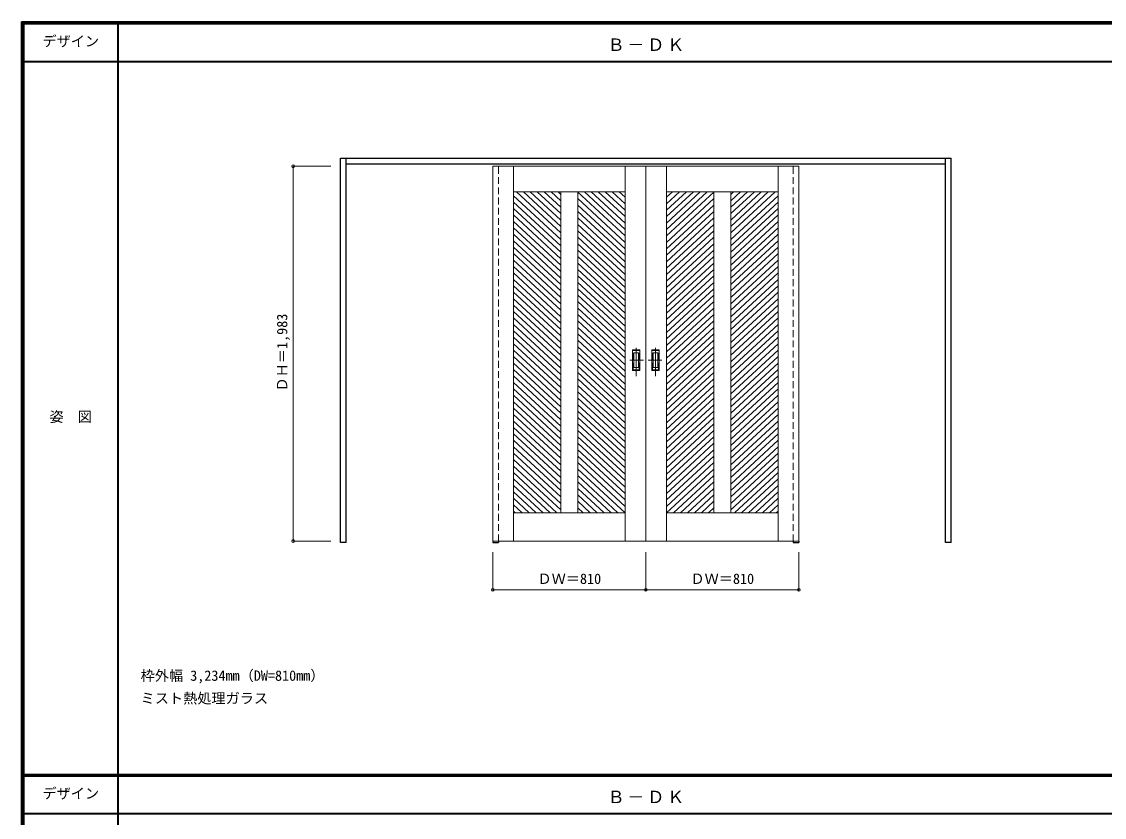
# Model space of a CAD drawing. Units: millimetres, scale not verified. Extents: x -6000 to 5700, y -4307 to 4175.
# Drawn here: x -6000 to -267, y -36 to 4175 of the extents above; entities that cross this region are included whole.
import ezdxf
from ezdxf.enums import TextEntityAlignment as Align

# ---------------------------------------------------------------- set-up
doc = ezdxf.new("R2010")
doc.units = ezdxf.units.MM
doc.header["$LTSCALE"] = 30
doc.header["$PDMODE"] = 32
doc.header["$PDSIZE"] = 15
doc.linetypes.add('CHAIN1', pattern=[8, 5, -1, 1, -1])
doc.linetypes.add('DASHED1', pattern=[1.8, 1.2, -0.6])
for name, color, linetype, lineweight in [('0-2_扉', 7, 'Continuous', 18), ('0-4_枠', 3, 'Continuous', 25), ('0-6_引手', 7, 'Continuous', 18), ('0-A_文字', 7, 'Continuous', 18), ('0-B_寸法', 7, 'Continuous', 9), ('0-C_ハッチ', 4, 'Continuous', 9), ('F-1_枠', 6, 'Continuous', 40), ('F-A_文字', 7, 'Continuous', 18)]:
    doc.layers.add(name, color=color, linetype=linetype, lineweight=lineweight)
doc.styles.add('ＭＳ ゴシック', font='')
doc.styles.get('ＭＳ ゴシック').set_extended_font_data('MS Gothic')

msp = doc.modelspace()

# ---------------------------------------------------------------- linework, layer by layer
at = {"layer": '0-2_扉', "color": 4, "linetype": 'DASHED1', "lineweight": 9}
for p, q in [((-3505, 1426), (-3505, 3423)), ((-3475, 1426), (-3475, 3423)), ((-1915, 1426), (-1915, 3423)), ((-1885, 1426), (-1885, 3423))]:
    msp.add_line(p, q, dxfattribs=at)
at = {"layer": '0-2_扉'}
for p, q in [((-2695, 3409.5), (-3505, 3409.5)), ((-3505, 1426.5), (-3505, 3409.5)), ((-3395, 3409.5), (-3395, 1426.5)), ((-2805, 3409.5), (-2805, 1426.5)), ((-2695, 3409.5), (-2695, 1426.5)), ((-2695, 3409.5), (-1885, 3409.5)), ((-2695, 3409.5), (-2695, 1426.5)), ((-2585, 3409.5), (-2585, 1426.5)), ((-1995, 3409.5), (-1995, 1426.5)), ((-1885, 1426.5), (-1885, 3409.5)), ((-2805, 3274.5), (-3395, 3274.5)), ((-3145, 3274.5), (-3145, 1576.5)), ((-3055, 3274.5), (-3055, 1576.5)), ((-2585, 3274.5), (-1995, 3274.5)), ((-2335, 3274.5), (-2335, 1576.5)), ((-2245, 3274.5), (-2245, 1576.5)), ((-2805, 1576.5), (-3395, 1576.5)), ((-2585, 1576.5), (-1995, 1576.5)), ((-2695, 1426.5), (-3505, 1426.5)), ((-2695, 1426.5), (-1885, 1426.5))]:
    msp.add_line(p, q, dxfattribs=at)
at = {"layer": '0-2_扉', "color": 3, "lineweight": 25}
for p, q in [((-3505, 1426.5), (-3505, 1418)), ((-3505, 1418), (-3475, 1418)), ((-3475, 1426.5), (-3475, 1418)), ((-1915, 1426.5), (-1915, 1418)), ((-1915, 1418), (-1885, 1418)), ((-1885, 1426.5), (-1885, 1418))]:
    msp.add_line(p, q, dxfattribs=at)
at = {"layer": '0-4_枠'}
for p, q in [((-4312, 1418), (-4312, 3453)), ((-4312, 3453), (-1078, 3453)), ((-4282, 1418), (-4282, 3453)), ((-1108, 1418), (-1108, 3453)), ((-1078, 1418), (-1078, 3453)), ((-4282, 3423), (-1108, 3423)), ((-4282, 1418), (-4312, 1418)), ((-1078, 1418), (-1108, 1418))]:
    msp.add_line(p, q, dxfattribs=at)
at = {"layer": '0-6_引手', "linetype": 'CHAIN1'}
for p, q in [((-2746, 2298.77), (-2746, 2469.62)), ((-2644, 2298.77), (-2644, 2469.62)), ((-2707.93, 2384), (-2780.44, 2384)), ((-2682.07, 2384), (-2609.56, 2384))]:
    msp.add_line(p, q, dxfattribs=at)
at = {"layer": '0-6_引手'}
for p, q in [((-2727, 2439), (-2765, 2439)), ((-2765, 2329), (-2765, 2439)), ((-2733.5, 2423), (-2758.5, 2423)), ((-2758.5, 2345), (-2758.5, 2423)), ((-2733.5, 2345), (-2733.5, 2423)), ((-2727, 2329), (-2727, 2439)), ((-2663, 2439), (-2625, 2439)), ((-2663, 2329), (-2663, 2439)), ((-2656.5, 2423), (-2631.5, 2423)), ((-2656.5, 2345), (-2656.5, 2423)), ((-2631.5, 2345), (-2631.5, 2423)), ((-2625, 2329), (-2625, 2439)), ((-2727, 2329), (-2765, 2329)), ((-2733.5, 2345), (-2758.5, 2345)), ((-2663, 2329), (-2625, 2329)), ((-2656.5, 2345), (-2631.5, 2345))]:
    msp.add_line(p, q, dxfattribs=at)
at = {"layer": '0-6_引手', "linetype": 'DASHED1'}
for p, q in [((-2762, 2333), (-2762, 2435)), ((-2628, 2333), (-2628, 2435)), ((-2730, 2333), (-2762, 2333)), ((-2660, 2333), (-2628, 2333))]:
    msp.add_line(p, q, dxfattribs=at)
for points in [[(-2730, 2333), (-2730, 2435), (-2762, 2435)], [(-2660, 2333), (-2660, 2435), (-2628, 2435)]]:
    msp.add_lwpolyline(points, dxfattribs=at)
at = {"layer": '0-B_寸法', "color": 4}
for p, q in [((-4562, 3409.5), (-4362, 3409.5)), ((-4562, 3409.5), (-4562, 1426.5)), ((-4562, 1426.5), (-4362, 1426.5)), ((-3505, 1168), (-3505, 1368)), ((-2695, 1168), (-2695, 1368)), ((-1885, 1168), (-1885, 1368)), ((-3505, 1168), (-1885, 1168))]:
    msp.add_line(p, q, dxfattribs=at)
at = {"layer": '0-B_寸法'}
for p in [(-4562, 3409.5), (-4562, 1426.5), (-3505, 1168), (-2695, 1168), (-1885, 1168)]:
    msp.add_point(p, dxfattribs=at)
at = {"layer": '0-C_ハッチ'}
for p, q in [((-3380.1, 3274.5), (-3145, 3056.82)), ((-3343.3, 3274.5), (-3145, 3090.89)), ((-3306.5, 3274.5), (-3145, 3124.96)), ((-3269.71, 3274.5), (-3145, 3159.03)), ((-3232.91, 3274.5), (-3145, 3193.1)), ((-3196.11, 3274.5), (-3145, 3227.17)), ((-3159.32, 3274.5), (-3145, 3261.25)), ((-3057.13, 3274.5), (-2805, 3041.05)), ((-3020.33, 3274.5), (-2805, 3075.12)), ((-2983.53, 3274.5), (-2805, 3109.19)), ((-2946.74, 3274.5), (-2805, 3143.26)), ((-2909.94, 3274.5), (-2805, 3177.33)), ((-2873.14, 3274.5), (-2805, 3211.4)), ((-2836.35, 3274.5), (-2805, 3245.47)), ((-2516.86, 3274.5), (-2585, 3211.4)), ((-2480.06, 3274.5), (-2585, 3177.33)), ((-2443.26, 3274.5), (-2585, 3143.26)), ((-2406.47, 3274.5), (-2585, 3109.19)), ((-2553.65, 3274.5), (-2585, 3245.47)), ((-2369.67, 3274.5), (-2585, 3075.12)), ((-2332.87, 3274.5), (-2585, 3041.05)), ((-2230.69, 3274.5), (-2245, 3261.25)), ((-2193.89, 3274.5), (-2245, 3227.17)), ((-2157.09, 3274.5), (-2245, 3193.1)), ((-2120.3, 3274.5), (-2245, 3159.03)), ((-2083.5, 3274.5), (-2245, 3124.96)), ((-2046.7, 3274.5), (-2245, 3090.89)), ((-2009.91, 3274.5), (-2245, 3056.82)), ((-3395, 3254.23), (-3145, 3022.75)), ((-3395, 3220.16), (-3145, 2988.68)), ((-3055, 3238.46), (-2805, 3006.98)), ((-2335, 3238.46), (-2585, 3006.98)), ((-1995, 3254.23), (-2245, 3022.75)), ((-1995, 3220.16), (-2245, 2988.68)), ((-3395, 3186.09), (-3145, 2954.61)), ((-3055, 3204.39), (-2805, 2972.91)), ((-3055, 3170.32), (-2805, 2938.84)), ((-2335, 3204.39), (-2585, 2972.91)), ((-2335, 3170.32), (-2585, 2938.84)), ((-1995, 3186.09), (-2245, 2954.61)), ((-3395, 3152.02), (-3145, 2920.54)), ((-3395, 3117.95), (-3145, 2886.46)), ((-3055, 3136.25), (-2805, 2904.76)), ((-3055, 3102.17), (-2805, 2870.69)), ((-2335, 3136.25), (-2585, 2904.76)), ((-2335, 3102.17), (-2585, 2870.69)), ((-1995, 3152.02), (-2245, 2920.54)), ((-1995, 3117.95), (-2245, 2886.46)), ((-3395, 3083.87), (-3145, 2852.39)), ((-3395, 3049.8), (-3145, 2818.32)), ((-3055, 3068.1), (-2805, 2836.62)), ((-2335, 3068.1), (-2585, 2836.62)), ((-1995, 3083.87), (-2245, 2852.39)), ((-1995, 3049.8), (-2245, 2818.32)), ((-3395, 3015.73), (-3145, 2784.25)), ((-3395, 2981.66), (-3145, 2750.18)), ((-3055, 3034.03), (-2805, 2802.55)), ((-3055, 2999.96), (-2805, 2768.48)), ((-2335, 3034.03), (-2585, 2802.55)), ((-2335, 2999.96), (-2585, 2768.48)), ((-1995, 3015.73), (-2245, 2784.25)), ((-1995, 2981.66), (-2245, 2750.18)), ((-3395, 2947.59), (-3145, 2716.11)), ((-3055, 2965.89), (-2805, 2734.41)), ((-3055, 2931.82), (-2805, 2700.34)), ((-2335, 2965.89), (-2585, 2734.41)), ((-2335, 2931.82), (-2585, 2700.34)), ((-1995, 2947.59), (-2245, 2716.11)), ((-3395, 2913.52), (-3145, 2682.04)), ((-3395, 2879.45), (-3145, 2647.97)), ((-3055, 2897.75), (-2805, 2666.27)), ((-2335, 2897.75), (-2585, 2666.27)), ((-1995, 2913.52), (-2245, 2682.04)), ((-1995, 2879.45), (-2245, 2647.97)), ((-3395, 2845.38), (-3145, 2613.9)), ((-3395, 2811.31), (-3145, 2579.82)), ((-3055, 2863.68), (-2805, 2632.2)), ((-3055, 2829.61), (-2805, 2598.12)), ((-2335, 2863.68), (-2585, 2632.2)), ((-2335, 2829.61), (-2585, 2598.12)), ((-1995, 2845.38), (-2245, 2613.9)), ((-1995, 2811.31), (-2245, 2579.82)), ((-3395, 2777.24), (-3145, 2545.75)), ((-3055, 2795.54), (-2805, 2564.05)), ((-3055, 2761.46), (-2805, 2529.98)), ((-2335, 2795.54), (-2585, 2564.05)), ((-2335, 2761.46), (-2585, 2529.98)), ((-1995, 2777.24), (-2245, 2545.75)), ((-3395, 2743.16), (-3145, 2511.68)), ((-3395, 2709.09), (-3145, 2477.61)), ((-3055, 2727.39), (-2805, 2495.91)), ((-2335, 2727.39), (-2585, 2495.91)), ((-1995, 2743.16), (-2245, 2511.68)), ((-1995, 2709.09), (-2245, 2477.61)), ((-3395, 2675.02), (-3145, 2443.54)), ((-3395, 2640.95), (-3145, 2409.47)), ((-3055, 2693.32), (-2805, 2461.84)), ((-3055, 2659.25), (-2805, 2427.77)), ((-2335, 2693.32), (-2585, 2461.84)), ((-2335, 2659.25), (-2585, 2427.77)), ((-1995, 2675.02), (-2245, 2443.54)), ((-1995, 2640.95), (-2245, 2409.47)), ((-3395, 2606.88), (-3145, 2375.4)), ((-3055, 2625.18), (-2805, 2393.7)), ((-3055, 2591.11), (-2805, 2359.63)), ((-2335, 2625.18), (-2585, 2393.7)), ((-2335, 2591.11), (-2585, 2359.63)), ((-1995, 2606.88), (-2245, 2375.4)), ((-3395, 2572.81), (-3145, 2341.33)), ((-3395, 2538.74), (-3145, 2307.26)), ((-3055, 2557.04), (-2805, 2325.56)), ((-3055, 2522.97), (-2805, 2291.49)), ((-2335, 2557.04), (-2585, 2325.56)), ((-2335, 2522.97), (-2585, 2291.49)), ((-1995, 2572.81), (-2245, 2341.33)), ((-1995, 2538.74), (-2245, 2307.26)), ((-3395, 2504.67), (-3145, 2273.19)), ((-3395, 2470.6), (-3145, 2239.11)), ((-3055, 2488.9), (-2805, 2257.41)), ((-2335, 2488.9), (-2585, 2257.41)), ((-1995, 2504.67), (-2245, 2273.19)), ((-1995, 2470.6), (-2245, 2239.11)), ((-3395, 2436.52), (-3145, 2205.04)), ((-3055, 2454.82), (-2805, 2223.34)), ((-3055, 2420.75), (-2805, 2189.27)), ((-2335, 2454.82), (-2585, 2223.34)), ((-2335, 2420.75), (-2585, 2189.27)), ((-1995, 2436.52), (-2245, 2205.04)), ((-3395, 2402.45), (-3145, 2170.97)), ((-3395, 2368.38), (-3145, 2136.9)), ((-3055, 2386.68), (-2805, 2155.2)), ((-3055, 2352.61), (-2805, 2121.13)), ((-2335, 2386.68), (-2585, 2155.2)), ((-2335, 2352.61), (-2585, 2121.13)), ((-1995, 2402.45), (-2245, 2170.97)), ((-1995, 2368.38), (-2245, 2136.9)), ((-3395, 2334.31), (-3145, 2102.83)), ((-3395, 2300.24), (-3145, 2068.76)), ((-3055, 2318.54), (-2805, 2087.06)), ((-2335, 2318.54), (-2585, 2087.06)), ((-1995, 2334.31), (-2245, 2102.83)), ((-1995, 2300.24), (-2245, 2068.76)), ((-3395, 2266.17), (-3145, 2034.69)), ((-3055, 2284.47), (-2805, 2052.99)), ((-3055, 2250.4), (-2805, 2018.92)), ((-2335, 2284.47), (-2585, 2052.99)), ((-2335, 2250.4), (-2585, 2018.92)), ((-1995, 2266.17), (-2245, 2034.69)), ((-3395, 2232.1), (-3145, 2000.62)), ((-3395, 2198.03), (-3145, 1966.55)), ((-3055, 2216.33), (-2805, 1984.85)), ((-3055, 2182.26), (-2805, 1950.77)), ((-2335, 2216.33), (-2585, 1984.85)), ((-2335, 2182.26), (-2585, 1950.77)), ((-1995, 2232.1), (-2245, 2000.62)), ((-1995, 2198.03), (-2245, 1966.55)), ((-3395, 2163.96), (-3145, 1932.47)), ((-3395, 2129.89), (-3145, 1898.4)), ((-3055, 2148.19), (-2805, 1916.7)), ((-2335, 2148.19), (-2585, 1916.7)), ((-1995, 2163.96), (-2245, 1932.47)), ((-1995, 2129.89), (-2245, 1898.4)), ((-3395, 2095.81), (-3145, 1864.33)), ((-3055, 2114.11), (-2805, 1882.63)), ((-3055, 2080.04), (-2805, 1848.56)), ((-2335, 2114.11), (-2585, 1882.63)), ((-2335, 2080.04), (-2585, 1848.56)), ((-1995, 2095.81), (-2245, 1864.33)), ((-3395, 2061.74), (-3145, 1830.26)), ((-3395, 2027.67), (-3145, 1796.19)), ((-3055, 2045.97), (-2805, 1814.49)), ((-3055, 2011.9), (-2805, 1780.42)), ((-2335, 2045.97), (-2585, 1814.49)), ((-2335, 2011.9), (-2585, 1780.42)), ((-1995, 2061.74), (-2245, 1830.26)), ((-1995, 2027.67), (-2245, 1796.19)), ((-3395, 1993.6), (-3145, 1762.12)), ((-3395, 1959.53), (-3145, 1728.05)), ((-3055, 1977.83), (-2805, 1746.35)), ((-2335, 1977.83), (-2585, 1746.35)), ((-1995, 1993.6), (-2245, 1762.12)), ((-1995, 1959.53), (-2245, 1728.05)), ((-3395, 1925.46), (-3145, 1693.98)), ((-3055, 1943.76), (-2805, 1712.28)), ((-3055, 1909.69), (-2805, 1678.21)), ((-2335, 1943.76), (-2585, 1712.28)), ((-2335, 1909.69), (-2585, 1678.21)), ((-1995, 1925.46), (-2245, 1693.98)), ((-3395, 1891.39), (-3145, 1659.91)), ((-3395, 1857.32), (-3145, 1625.84)), ((-3055, 1875.62), (-2805, 1644.14)), ((-3055, 1841.55), (-2805, 1610.06)), ((-2335, 1875.62), (-2585, 1644.14)), ((-2335, 1841.55), (-2585, 1610.06)), ((-1995, 1891.39), (-2245, 1659.91)), ((-1995, 1857.32), (-2245, 1625.84)), ((-3395, 1823.25), (-3145, 1591.76)), ((-3395, 1789.17), (-3165.31, 1576.5)), ((-3055, 1807.47), (-2805, 1575.99)), ((-2335, 1807.47), (-2585, 1575.99)), ((-1995, 1823.25), (-2245, 1591.76)), ((-1995, 1789.17), (-2224.69, 1576.5)), ((-3395, 1755.1), (-3202.11, 1576.5)), ((-3395, 1721.03), (-3238.91, 1576.5)), ((-3055, 1773.4), (-2842.34, 1576.5)), ((-3055, 1739.33), (-2879.14, 1576.5)), ((-2335, 1773.4), (-2547.66, 1576.5)), ((-2335, 1739.33), (-2510.86, 1576.5)), ((-1995, 1755.1), (-2187.89, 1576.5)), ((-1995, 1721.03), (-2151.1, 1576.5)), ((-3395, 1686.96), (-3275.7, 1576.5)), ((-3055, 1705.26), (-2915.94, 1576.5)), ((-3055, 1671.19), (-2952.73, 1576.5)), ((-2335, 1705.26), (-2474.06, 1576.5)), ((-2335, 1671.19), (-2437.27, 1576.5)), ((-1995, 1686.96), (-2114.3, 1576.5)), ((-3395, 1652.89), (-3312.5, 1576.5)), ((-3395, 1618.82), (-3349.3, 1576.5)), ((-3055, 1637.12), (-2989.53, 1576.5)), ((-2335, 1637.12), (-2400.47, 1576.5)), ((-1995, 1652.89), (-2077.5, 1576.5)), ((-1995, 1618.82), (-2040.7, 1576.5)), ((-3395, 1584.75), (-3386.09, 1576.5)), ((-3055, 1603.05), (-3026.33, 1576.5)), ((-2335, 1603.05), (-2363.67, 1576.5)), ((-1995, 1584.75), (-2003.91, 1576.5))]:
    msp.add_line(p, q, dxfattribs=at)
at = {"layer": 'F-1_枠'}
for p, q in [((-6000, 4175), (5700, 4175)), ((-6000, 4175), (-6000, -4205)), ((-6000, 4170), (5700, 4170)), ((-6000, 4165), (5700, 4165)), ((-5995, 4175), (-5995, -4205)), ((-5990, 4175), (-5990, -4205)), ((-5490, 4175), (-5490, -3790)), ((-6000, 3965), (5700, 3965)), ((-6000, 190.5), (5700, 190.5)), ((-6000, 187.5), (5700, 187.5)), ((-6000, 184.5), (5700, 184.5)), ((-6000, -15.5), (5700, -15.5))]:
    msp.add_line(p, q, dxfattribs=at)

# ---------------------------------------------------------------- texts
at = {"layer": '0-A_文字', "style": 'ＭＳ ゴシック'}
for s, p in [('枠外幅 3,234mm（DW=810mm）', (-5370, 670.5)), ('ミスト熱処理ガラス', (-5370, 550.5))]:
    msp.add_text(s, height=54.99, dxfattribs=at).set_placement(p, align=Align.BOTTOM_LEFT)
at = {"layer": '0-A_文字', "char_height": 65.98, "attachment_point": 7, "style": 'ＭＳ ゴシック'}
for insert in [(-2897.5, 4020), (-2897.5, 39.5)]:
    msp.add_mtext('\\T1.17;Ｂ－ＤＫ', dxfattribs=dict(at, insert=insert))
at = {"layer": '0-B_寸法', "style": 'ＭＳ ゴシック'}
msp.add_text('ＤＨ＝1,983', height=54.99, rotation=90, dxfattribs=at).set_placement((-4577, 2217.75), align=Align.BOTTOM_LEFT)
for p in [(-3268.75, 1183), (-2458.75, 1183)]:
    msp.add_text('ＤＷ＝810', height=54.99, dxfattribs=at).set_placement(p, align=Align.BOTTOM_LEFT)
at = {"layer": 'F-A_文字', "style": 'ＭＳ ゴシック'}
for s, p in [('デザイン', (-5890, 4027.5)), ('姿\u3000図', (-5852.5, 2040.25)), ('デザイン', (-5890, 47))]:
    msp.add_text(s, height=54.99, dxfattribs=at).set_placement(p, align=Align.BOTTOM_LEFT)

doc.saveas('drawing.dxf')
